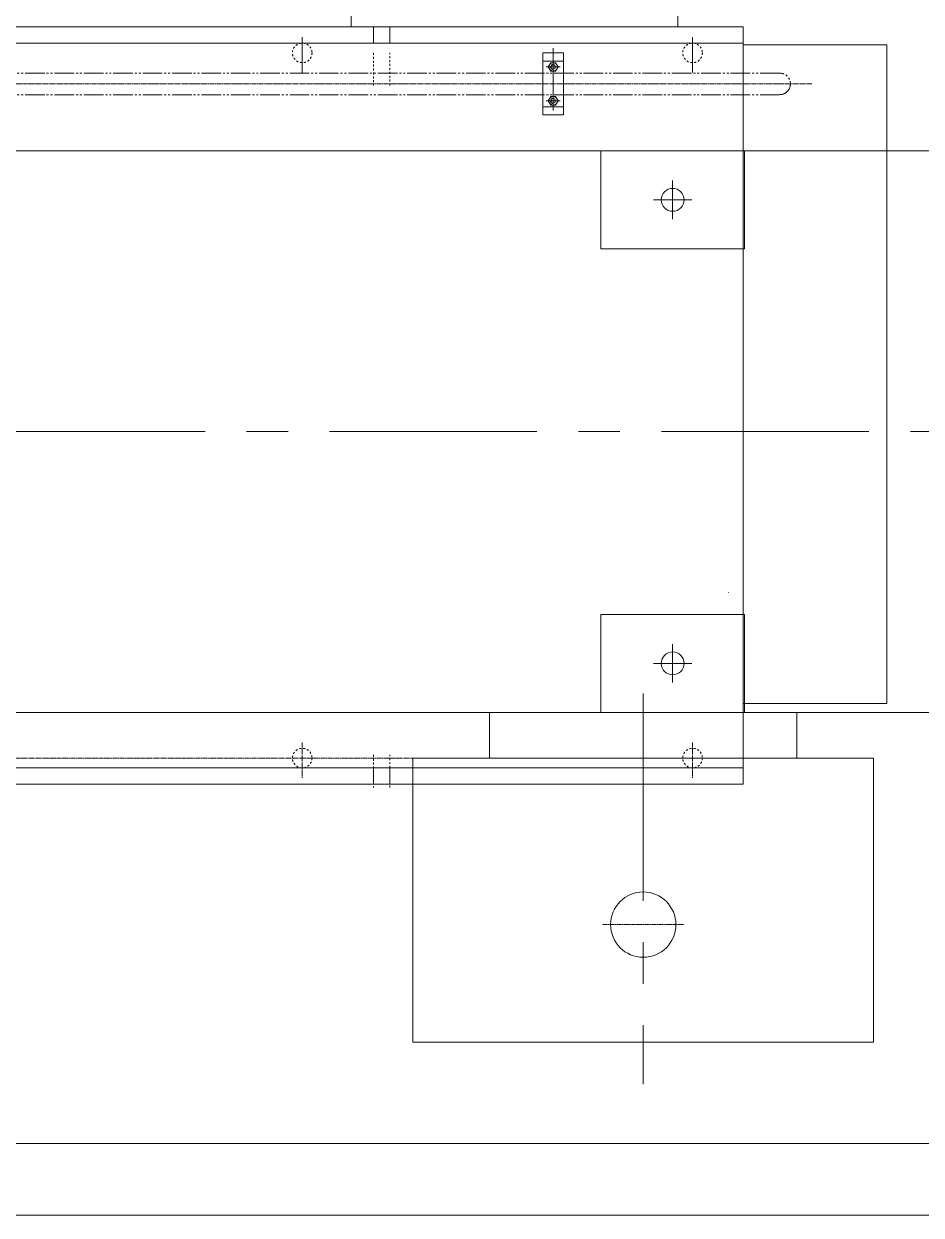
# Model space of a CAD drawing. Header units: inches. Extents: x 0 to 26418, y 0 to 20128.
# Drawn here: x 13423 to 14796, y 7409 to 9233 of the extents above; entities that cross this region are included whole.
import ezdxf

# ---------------------------------------------------------------- set-up
doc = ezdxf.new("R2010")
doc.units = ezdxf.units.IN
doc.header["$MEASUREMENT"] = 0
for name, pattern in [('CENTER', [50.8, 31.75, -6.35, 6.35, -6.35]), ('CHAIN', [0.7087, 0.4724, -0.0591, 0.1181, -0.0591]), ('EB_DASH', [6, 3, -3]), ('EB_DASHDOTDOT', [45, 30, -3, 3, -3, 3, -3])]:
    doc.linetypes.add(name, pattern=pattern)
for name, color, linetype, lineweight in [('CAXA1', 5, 'CENTER', 5), ('CAXA细实线层', 7, 'Continuous', 5), ('CAXA虚线层', 96, 'EB_DASH', 5)]:
    doc.layers.add(name, color=color, linetype=linetype, lineweight=lineweight)

msp = doc.modelspace()

# ---------------------------------------------------------------- linework, layer by layer
at = {"color": 7, "linetype": 'Continuous', "lineweight": 5}
for p, q in [((13923.95, 9228.63), (13923.95, 9503.63)), ((14423.95, 9228.63), (14423.95, 9503.63)), ((14523.95, 9228.63), (12668.02, 9228.63)), ((13958.03, 9203.63), (13958.03, 9228.63)), ((13983.02, 9203.63), (13983.02, 9228.63)), ((14523.95, 9228.63), (14523.95, 8068.63)), ((14523.95, 9203.63), (12023.95, 9203.63)), ((14743.95, 9201.12), (14523.95, 9201.12)), ((14743.95, 8192.21), (14743.95, 9201.12)), ((14217.02, 9188.63), (14249.02, 9188.63)), ((14217.02, 9093.63), (14217.02, 9188.63)), ((14249.02, 9093.63), (14249.02, 9188.63)), ((14217.02, 9176.13), (14249.02, 9176.13)), ((14225.51, 9167.13), (14229.27, 9173.63)), ((14225.51, 9167.13), (14229.27, 9160.63)), ((14229.27, 9173.63), (14236.77, 9173.63)), ((14229.27, 9160.63), (14236.77, 9160.63)), ((14240.52, 9167.13), (14236.77, 9173.63)), ((14240.52, 9167.13), (14236.77, 9160.63)), ((14217.02, 9106.13), (14249.02, 9106.13)), ((14225.51, 9115.13), (14229.27, 9121.63)), ((14225.51, 9115.13), (14229.27, 9108.63)), ((14229.27, 9121.63), (14236.77, 9121.63)), ((14229.27, 9108.63), (14236.77, 9108.63)), ((14240.52, 9115.13), (14236.77, 9121.63)), ((14240.52, 9115.13), (14236.77, 9108.63)), ((14217.02, 9093.63), (14249.02, 9093.63)), ((14523.95, 8192.21), (14743.95, 8192.21)), ((14523.95, 8093.63), (12023.95, 8093.63)), ((13958.03, 8093.63), (13958.03, 8068.63)), ((13983.02, 8093.63), (13983.02, 8068.63)), ((14523.95, 8068.63), (12023.95, 8068.63))]:
    msp.add_line(p, q, dxfattribs=at)
at = {"color": 7, "linetype": 'CHAIN', "lineweight": 5, "ltscale": 15}
for p, q in [((14628.87, 9141.02), (12726.12, 9141.02)), ((13848.95, 8132.73), (13848.95, 8078.51)), ((14446.44, 8132.73), (14446.44, 8078.51)), ((12091.6, 8108.63), (14446.44, 8108.62)), ((14309.2, 7853.62), (14432.69, 7853.62))]:
    msp.add_line(p, q, dxfattribs=at)
at = {"color": 7, "lineweight": 5}
for p, q in [((14931.94, 9038.62), (13091.45, 9038.62)), ((14305.94, 9038.62), (14305.94, 8888.62)), ((14525.94, 9038.62), (14525.94, 8888.62)), ((14305.94, 8888.62), (14525.94, 8888.62)), ((14305.94, 8328.62), (14525.94, 8328.62)), ((14305.94, 8178.62), (14305.94, 8328.62)), ((14525.94, 8178.62), (14525.94, 8328.62)), ((14931.94, 8178.62), (13091.45, 8178.62)), ((14135.72, 8178.62), (14135.72, 8108.62)), ((14606.17, 8178.62), (14606.17, 8108.62)), ((14018.44, 8108.62), (14018.44, 7673.62)), ((14723.44, 8108.62), (14018.44, 8108.62)), ((14723.44, 8108.62), (14723.44, 7673.62)), ((14018.44, 7673.62), (14723.44, 7673.62)), ((11073.95, 7518.62), (15873.95, 7518.62)), ((11073.95, 7408.62), (15873.95, 7408.62))]:
    msp.add_line(p, q, dxfattribs=at)
at = {"color": 7, "linetype": 'Continuous', "lineweight": 5}
for centre, radius in [((14233.02, 9167.13), 6.5), ((14233.02, 9167.13), 3.4), ((14233.02, 9115.13), 6.5), ((14233.02, 9115.13), 3.4)]:
    msp.add_circle(centre, radius, dxfattribs=at)
at = {"color": 7, "lineweight": 5}
for centre, radius in [((14415.94, 8963.62), 17.5), ((14415.94, 8253.62), 17.5), ((14370.94, 7853.62), 50), ((14370.94, 7853.62), 50)]:
    msp.add_circle(centre, radius, dxfattribs=at)
at = {"layer": 'CAXA1', "linetype": 'CENTER', "lineweight": 5, "ltscale": 3}
for p, q in [((13848.95, 9212.73), (13848.95, 9158.51)), ((14233.02, 9195.78), (14233.02, 9083.57)), ((14446.44, 9212.73), (14446.44, 9158.51)), ((14243.52, 9167.13), (14222.51, 9167.13)), ((14233.02, 9157.63), (14233.02, 9176.63)), ((14233.02, 9105.63), (14233.02, 9124.63)), ((14243.52, 9115.13), (14222.51, 9115.13)), ((14233.02, 9121.63), (14233.02, 9101.63))]:
    msp.add_line(p, q, dxfattribs=at)
at = {"layer": 'CAXA1', "linetype": 'CENTER', "lineweight": 5, "ltscale": 10}
for p, q in [((14415.94, 8993.11), (14415.94, 8934.14)), ((14386.46, 8963.62), (14445.43, 8963.62)), ((12874.81, 8608.62), (15013.27, 8608.62)), ((14415.94, 8283.11), (14415.94, 8224.14)), ((14386.46, 8253.62), (14445.43, 8253.62)), ((14370.94, 8207.55), (14370.94, 7609.32))]:
    msp.add_line(p, q, dxfattribs=at)
at = {"layer": 'CAXA细实线层', "color": 7, "linetype": 'EB_DASHDOTDOT', "lineweight": 5}
for p, q in [((14579.71, 9157.63), (12940.78, 9157.63)), ((14579.71, 9124.63), (12940.9, 9124.63))]:
    msp.add_line(p, q, dxfattribs=at)
at = {"layer": 'CAXA细实线层', "color": 7, "lineweight": 5}
for centre in [(14233.02, 9167.13), (14233.02, 9115.13)]:
    msp.add_arc(centre, 4, 80, 270, dxfattribs=at)
at = {"layer": 'CAXA细实线层', "color": 7, "linetype": 'EB_DASHDOTDOT', "lineweight": 5}
msp.add_arc((14579.71, 9141.13), 16.5, 270, 90, dxfattribs=at)
at = {"layer": 'CAXA虚线层', "color": 7, "linetype": 'EB_DASH', "lineweight": 5}
for p, q in [((13958.03, 9188.63), (13958.03, 9138.63)), ((13983.02, 9138.63), (13983.02, 9188.63)), ((14501.45, 8362.13), (14500.93, 8362.13)), ((13958.03, 8113.63), (13958.03, 8063.63)), ((13983.02, 8063.63), (13983.02, 8113.63))]:
    msp.add_line(p, q, dxfattribs=at)
for centre in [(13848.95, 9188.63), (14446.44, 9188.63), (13848.95, 8108.63), (14446.44, 8108.63)]:
    msp.add_circle(centre, 15, dxfattribs=at)

doc.saveas('drawing.dxf')
